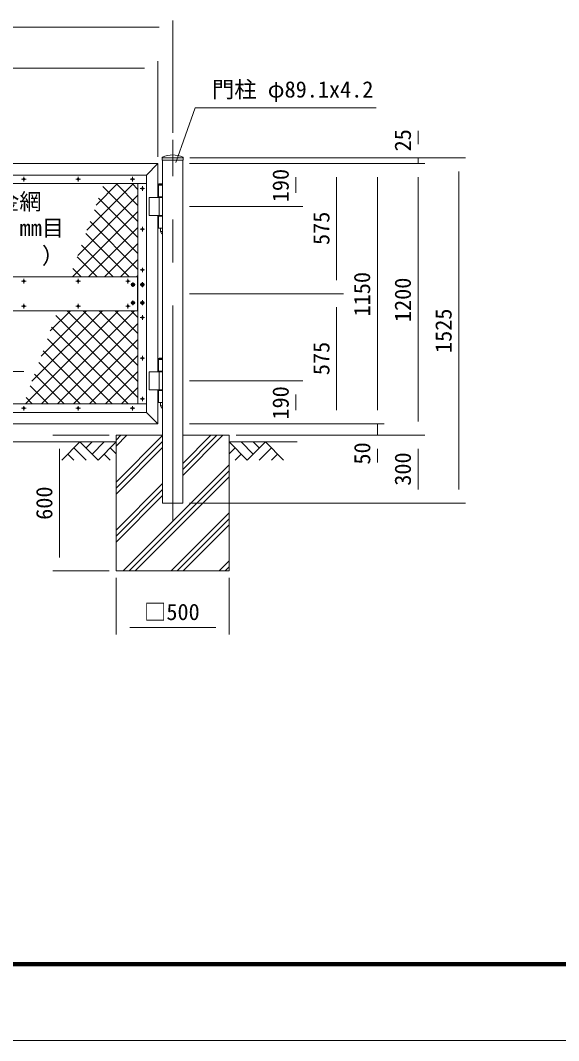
# Model space of a CAD drawing. Units: millimetres, scale not verified. Extents: x -6300 to 6300, y -4455 to 4455.
# Drawn here: x -494 to 1884, y -4455 to 52 of the extents above; entities that cross this region are included whole.
import ezdxf
from ezdxf.enums import TextEntityAlignment as Align

# ---------------------------------------------------------------- set-up
doc = ezdxf.new("R2010")
doc.units = ezdxf.units.MM
doc.header["$LTSCALE"] = 30
doc.linetypes.add('USER1', pattern=[50.8, 31.75, -6.35, 6.35, -6.35])
for name, color, linetype, lineweight in [('0-0_D-STR1', 1, 'Continuous', 18), ('0-1_D-BMK', 2, 'USER1', 13), ('0-2_D-DCR-HCH', 7, 'Continuous', 9), ('0-3_D-STR4', 7, 'Continuous', 9), ('0-4_D-STR3', 3, 'Continuous', 13), ('0-5_D-BGD', 7, 'Continuous', 9), ('0-6_D-STR-DIM', 7, 'Continuous', 9), ('0-8_D-STR-TXT', 7, 'Continuous', 9), ('0-A_D-STR2', 7, 'Continuous', 9), ('0-C_D-TTL', 7, 'Continuous', 9)]:
    doc.layers.add(name, color=color, linetype=linetype, lineweight=lineweight)
doc.styles.add('ＭＳ ゴシック', font='')
doc.styles.get('ＭＳ ゴシック').set_extended_font_data('MS Gothic')

msp = doc.modelspace()

# ---------------------------------------------------------------- linework, layer by layer
at = {"layer": '0-0_D-STR1'}
for p, q in [((62.82, -631.32), (113.62, -580.52)), ((225.12, -555.52), (132.12, -555.52)), ((132.12, -555.52), (132.12, -565.52)), ((225.12, -565.52), (132.12, -565.52)), ((134.07, -565.52), (134.07, -2080.52)), ((223.17, -565.52), (223.17, -2080.52)), ((225.12, -555.52), (225.12, -565.52)), ((113.62, -1500.52), (113.62, -810.52)), ((62.82, -1679.72), (113.62, -1730.52)), ((223.17, -2080.52), (134.07, -2080.52))]:
    msp.add_line(p, q, dxfattribs=at)
for points in [[(113.62, -730.52), (113.62, -580.52), (-1311.38, -580.52), (-1311.38, -1138.52)], [(-1260.58, -1679.72), (62.82, -1679.72), (62.82, -631.32), (-1260.58, -631.32), (-1260.58, -1138.52)], [(-1311.38, -1730.52), (113.62, -1730.52), (113.62, -1580.52)]]:
    msp.add_lwpolyline(points, dxfattribs=at)
for centre, radius, start, end in [((135.32, -555.52), 3.2, 120.05225, 180), ((178.62, -646.18), 103.66, 64.33066, 115.66934), ((221.92, -555.52), 3.2, 0, 59.94775)]:
    msp.add_arc(centre, radius, start, end, dxfattribs=at)
at = {"layer": '0-1_D-BMK'}
for p, q in [((178.62, -2160.52), (178.62, -475.52)), ((-488.86, -649.32), (-468.91, -649.32)), ((-478.88, -659.29), (-478.88, -639.34)), ((-248.86, -649.32), (-228.91, -649.32)), ((-238.88, -659.29), (-238.88, -639.34)), ((11.09, -649.32), (-8.86, -649.32)), ((1.12, -659.29), (1.12, -639.34)), ((34.84, -690.52), (54.79, -690.52)), ((44.82, -700.49), (44.82, -680.54)), ((34.84, -870.52), (54.79, -870.52)), ((44.82, -880.49), (44.82, -860.54)), ((34.84, -1050.52), (54.79, -1050.52)), ((44.82, -1060.49), (44.82, -1040.54)), ((-488.86, -1100.52), (-468.91, -1100.52)), ((-478.88, -1110.49), (-478.88, -1090.54)), ((-248.86, -1100.52), (-228.91, -1100.52)), ((-238.88, -1110.49), (-238.88, -1090.54)), ((-28.86, -1100.52), (-8.91, -1100.52)), ((-18.88, -1110.49), (-18.88, -1090.54)), ((-6.88, -1115.52), (13.12, -1115.52)), ((3.12, -1105.52), (3.12, -1125.52)), ((34.82, -1115.52), (54.82, -1115.52)), ((44.82, -1104.38), (44.82, -1126.66)), ((-488.86, -1210.52), (-468.91, -1210.52)), ((-478.88, -1200.54), (-478.88, -1220.49)), ((-248.86, -1210.52), (-228.91, -1210.52)), ((-238.88, -1200.54), (-238.88, -1220.49)), ((-28.86, -1210.52), (-8.91, -1210.52)), ((-18.88, -1200.54), (-18.88, -1220.49)), ((-6.88, -1195.52), (13.12, -1195.52)), ((3.12, -1185.52), (3.12, -1205.52)), ((34.82, -1195.52), (54.82, -1195.52)), ((44.82, -1184.38), (44.82, -1206.66)), ((34.84, -1260.52), (54.79, -1260.52)), ((44.82, -1250.54), (44.82, -1270.49)), ((34.84, -1440.52), (54.79, -1440.52)), ((44.82, -1430.54), (44.82, -1450.49)), ((34.84, -1620.52), (54.79, -1620.52)), ((44.82, -1610.54), (44.82, -1630.49)), ((-488.86, -1661.72), (-468.91, -1661.72)), ((-478.88, -1651.74), (-478.88, -1671.69)), ((-248.86, -1661.72), (-228.91, -1661.72)), ((-238.88, -1651.74), (-238.88, -1671.69)), ((11.09, -1661.72), (-8.86, -1661.72)), ((1.12, -1651.74), (1.12, -1671.69))]:
    msp.add_line(p, q, dxfattribs=at)
at = {"layer": '0-2_D-DCR-HCH'}
for p, q in [((-71.38, -1828.53), (-23.37, -1780.52)), ((-71.38, -1802.01), (-49.89, -1780.52)), ((-71.38, -1987.63), (134.07, -1782.18)), ((223.17, -1958.24), (400.89, -1780.52)), ((223.17, -1931.73), (374.38, -1780.52)), ((223.17, -1905.21), (347.86, -1780.52)), ((-231.02, -1810.52), (-310.83, -1890.34)), ((-257.62, -1837.13), (-204.17, -1890.34)), ((-231.02, -1810.52), (-151.2, -1890.34)), ((-204.41, -1837.13), (-177.8, -1810.52)), ((-177.8, -1863.73), (-124.59, -1810.52)), ((-151.2, -1890.34), (-71.38, -1810.52)), ((-97.99, -1837.13), (-71.38, -1863.61)), ((-71.38, -2014.15), (134.07, -1808.7)), ((-71.38, -2040.66), (134.07, -1835.21)), ((508.44, -1890.34), (428.62, -1810.52)), ((455.23, -1837.13), (428.62, -1863.61)), ((535.04, -1863.73), (481.83, -1810.52)), ((588.26, -1810.52), (508.44, -1890.34)), ((561.79, -1837.26), (535.04, -1810.52)), ((614.86, -1837.13), (561.41, -1890.34)), ((588.26, -1810.52), (668.07, -1890.34)), ((-284.23, -1863.73), (-257.5, -1890.34)), ((-124.59, -1863.73), (-97.86, -1890.34)), ((481.83, -1863.73), (455.1, -1890.34)), ((641.47, -1863.73), (614.74, -1890.34)), ((-40.01, -2380.52), (428.62, -1911.89)), ((-13.49, -2380.52), (428.62, -1938.41)), ((13.03, -2380.52), (428.62, -1964.93)), ((-71.38, -2199.76), (134.07, -1994.31)), ((-71.38, -2226.28), (134.07, -2020.83)), ((-71.38, -2252.79), (134.07, -2047.34)), ((172.12, -2380.52), (428.62, -2124.02)), ((198.64, -2380.52), (428.62, -2150.54)), ((225.16, -2380.52), (428.62, -2177.06)), ((384.26, -2380.52), (428.62, -2336.16)), ((410.77, -2380.52), (428.62, -2362.67))]:
    msp.add_line(p, q, dxfattribs=at)
at = {"layer": '0-3_D-STR4'}
for p, q in [((-71.38, -2380.52), (-71.38, -1780.52)), ((-71.38, -1780.52), (134.07, -1780.52)), ((223.17, -1780.52), (428.62, -1780.52)), ((428.62, -2380.52), (428.62, -1780.52)), ((428.62, -2380.52), (-71.38, -2380.52))]:
    msp.add_line(p, q, dxfattribs=at)
at = {"layer": '0-4_D-STR3'}
for p, q in [((-1260.58, -669.32), (62.82, -669.32)), ((24.82, -1641.72), (24.82, -669.32)), ((116.59, -675.52), (134.07, -675.52)), ((116.59, -675.52), (116.59, -727.52)), ((118.61, -670.52), (116.61, -672.52)), ((116.61, -672.52), (134.07, -672.52)), ((116.61, -675.52), (116.61, -672.52)), ((118.61, -670.52), (134.07, -670.52)), ((74.09, -730.52), (134.07, -730.52)), ((74.09, -730.52), (74.09, -810.52)), ((116.59, -727.52), (134.07, -727.52)), ((118.22, -730.52), (118.22, -810.52)), ((124.09, -727.52), (124.09, -730.52)), ((74.09, -810.52), (134.07, -810.52)), ((124.09, -810.52), (124.09, -813.52)), ((116.59, -813.52), (134.07, -813.52)), ((116.59, -813.52), (116.59, -865.52)), ((116.59, -865.52), (134.07, -865.52)), ((124.09, -865.52), (124.09, -880.52)), ((130.09, -890.52), (124.09, -880.52)), ((124.09, -880.52), (134.07, -880.52)), ((130.09, -890.52), (134.07, -890.52)), ((24.82, -1080.52), (-1222.58, -1080.52)), ((23.12, -1080.52), (23.12, -1230.52)), ((24.82, -1230.52), (-1222.58, -1230.52)), ((118.61, -1440.52), (116.61, -1442.52)), ((118.61, -1440.52), (134.07, -1440.52)), ((116.59, -1445.52), (134.07, -1445.52)), ((116.59, -1445.52), (116.59, -1497.52)), ((116.61, -1442.52), (134.07, -1442.52)), ((116.61, -1445.52), (116.61, -1442.52)), ((74.09, -1500.52), (134.07, -1500.52)), ((74.09, -1500.52), (74.09, -1580.52)), ((116.59, -1497.52), (134.07, -1497.52)), ((118.22, -1500.52), (118.22, -1580.52)), ((124.09, -1497.52), (124.09, -1500.52)), ((74.09, -1580.52), (134.07, -1580.52)), ((116.59, -1583.52), (134.07, -1583.52)), ((116.59, -1583.52), (116.59, -1635.52)), ((124.09, -1580.52), (124.09, -1583.52)), ((62.82, -1641.72), (-1260.58, -1641.72)), ((116.59, -1635.52), (134.07, -1635.52)), ((124.09, -1635.52), (124.09, -1650.52)), ((130.09, -1660.52), (124.09, -1650.52)), ((124.09, -1650.52), (134.07, -1650.52)), ((130.09, -1660.52), (134.07, -1660.52))]:
    msp.add_line(p, q, dxfattribs=at)
for points in [[(-3.38, -1111.77), (3.12, -1108.01), (9.62, -1111.77), (9.62, -1119.27), (3.12, -1123.02), (-3.38, -1119.27)], [(38.32, -1111.77), (44.82, -1108.01), (51.32, -1111.77), (51.32, -1119.27), (44.82, -1123.02), (38.32, -1119.27)], [(-3.38, -1191.77), (3.12, -1188.01), (9.62, -1191.77), (9.62, -1199.27), (3.12, -1203.02), (-3.38, -1199.27)], [(38.32, -1191.77), (44.82, -1188.01), (51.32, -1191.77), (51.32, -1199.27), (44.82, -1203.02), (38.32, -1199.27)]]:
    msp.add_lwpolyline(points, close=True, dxfattribs=at)
for centre, radius in [((-478.88, -649.32), 4), ((-238.88, -649.32), 4), ((1.12, -649.32), 4), ((44.82, -690.52), 4), ((44.82, -870.52), 4), ((44.82, -1050.52), 4), ((-478.88, -1100.52), 4), ((-238.88, -1100.52), 4), ((-18.88, -1100.52), 4), ((3.12, -1115.52), 6.25), ((44.82, -1115.52), 6.25), ((-478.88, -1210.52), 4), ((-238.88, -1210.52), 4), ((-18.88, -1210.52), 4), ((3.12, -1195.52), 6.25), ((44.82, -1195.52), 6.25), ((44.82, -1260.52), 4), ((44.82, -1440.52), 4), ((44.82, -1620.52), 4), ((-478.88, -1661.72), 4), ((-238.88, -1661.72), 4), ((1.12, -1661.72), 4)]:
    msp.add_circle(centre, radius, dxfattribs=at)
at = {"layer": '0-5_D-BGD'}
for p, q in [((-2571.38, -1810.52), (-71.38, -1810.52)), ((428.62, -1810.52), (728.62, -1810.52))]:
    msp.add_line(p, q, dxfattribs=at)
at = {"layer": '0-6_D-STR-DIM'}
for p, q in [((178.62, -445.52), (178.62, 51.48)), ((-2761.38, 21.48), (118.62, 21.48)), ((113.62, -550.52), (113.62, -128.52)), ((-1251.38, -158.52), (53.62, -158.52)), ((1263.17, -495.52), (1263.17, -435.52)), ((253.17, -580.52), (933.17, -580.52)), ((253.17, -580.52), (1113.17, -580.52)), ((253.17, -580.52), (1293.17, -580.52)), ((253.17, -580.52), (753.17, -580.52)), ((253.17, -580.52), (1293.17, -580.52)), ((255.12, -555.52), (1473.17, -555.52)), ((255.12, -555.52), (1293.17, -555.52)), ((1263.17, -580.52), (1263.17, -555.52)), ((1443.17, -615.52), (1443.17, -2020.52)), ((723.17, -640.52), (723.17, -710.52)), ((903.17, -640.52), (903.17, -1095.52)), ((1083.17, -640.52), (1083.17, -1670.52)), ((1263.17, -640.52), (1263.17, -1720.52)), ((1263.17, -640.52), (1263.17, -700.52)), ((253.17, -770.52), (753.17, -770.52)), ((253.17, -1155.52), (933.17, -1155.52)), ((253.17, -1155.52), (933.17, -1155.52)), ((903.17, -1215.52), (903.17, -1670.52)), ((253.17, -1540.52), (753.17, -1540.52)), ((723.17, -1670.52), (723.17, -1600.52)), ((1083.17, -1670.52), (1083.17, -1610.52)), ((253.17, -1730.52), (933.17, -1730.52)), ((253.17, -1730.52), (1113.17, -1730.52)), ((253.17, -1730.52), (1113.17, -1730.52)), ((253.17, -1730.52), (753.17, -1730.52)), ((1083.17, -1730.52), (1083.17, -1780.52)), ((-101.38, -1780.52), (-351.38, -1780.52)), ((458.62, -1780.52), (1293.17, -1780.52)), ((458.62, -1780.52), (1113.17, -1780.52)), ((458.62, -1780.52), (1293.17, -1780.52)), ((-321.38, -2320.52), (-321.38, -1840.52)), ((1083.17, -1840.52), (1083.17, -1900.52)), ((1263.17, -1840.52), (1263.17, -2020.52)), ((253.17, -2080.52), (1473.17, -2080.52)), ((253.17, -2080.52), (1293.17, -2080.52)), ((-101.38, -2380.52), (-351.38, -2380.52)), ((-71.38, -2410.52), (-71.38, -2660.52)), ((428.62, -2410.52), (428.62, -2660.52)), ((-11.38, -2630.52), (368.62, -2630.52))]:
    msp.add_line(p, q, dxfattribs=at)
at = {"layer": '0-8_D-STR-TXT'}
for points in [[(1078.26, -334.55), (278.14, -334.55), (192.96, -576.43)], [(-479.21, -1499.93), (-1025.02, -1499.93), (-1138.02, -1163.84)]]:
    msp.add_lwpolyline(points, dxfattribs=at)
at = {"layer": '0-A_D-STR2'}
for p, q in [((-200.38, -875.47), (5.77, -669.32)), ((-159.92, -764.29), (-64.94, -669.32)), ((24.82, -765.52), (-71.38, -669.32)), ((24.82, -694.81), (-0.67, -669.32)), ((-240.85, -986.64), (24.82, -720.98)), ((24.82, -836.23), (-129.82, -681.59)), ((24.82, -906.94), (-148.69, -733.44)), ((-264.01, -1080.52), (24.82, -791.69)), ((24.82, -977.65), (-167.56, -785.28)), ((24.82, -1048.36), (-186.42, -837.12)), ((-13.74, -1080.52), (-205.29, -888.96)), ((-193.3, -1080.52), (24.82, -862.4)), ((-84.45, -1080.52), (-224.16, -940.8)), ((-122.59, -1080.52), (24.82, -933.11)), ((-155.16, -1080.52), (-243.03, -992.65)), ((-51.88, -1080.52), (24.82, -1003.82)), ((-225.87, -1080.52), (-261.9, -1044.49)), ((18.83, -1080.52), (24.82, -1074.53)), ((-471.66, -1641.72), (-60.46, -1230.52)), ((-443.17, -1542.52), (-131.17, -1230.52)), ((-402.7, -1431.34), (-201.88, -1230.52)), ((-400.95, -1641.72), (10.25, -1230.52)), ((-362.24, -1320.17), (-272.59, -1230.52)), ((24.82, -1614.05), (-337.38, -1251.85)), ((24.82, -1543.34), (-288, -1230.52)), ((24.82, -1472.63), (-217.29, -1230.52)), ((24.82, -1401.92), (-146.58, -1230.52)), ((24.82, -1331.21), (-75.87, -1230.52)), ((24.82, -1260.5), (-5.16, -1230.52)), ((-18.22, -1641.72), (-356.24, -1303.7)), ((-330.24, -1641.72), (24.82, -1286.66)), ((-88.93, -1641.72), (-375.11, -1355.54)), ((-259.53, -1641.72), (24.82, -1357.37)), ((-159.64, -1641.72), (-393.98, -1407.38)), ((-188.82, -1641.72), (24.82, -1428.08)), ((-230.35, -1641.72), (-412.85, -1459.22)), ((-301.06, -1641.72), (-431.72, -1511.06)), ((-118.11, -1641.72), (24.82, -1498.79)), ((-371.78, -1641.72), (-450.59, -1562.91)), ((-47.39, -1641.72), (24.82, -1569.51)), ((-442.49, -1641.72), (-469.46, -1614.75)), ((23.32, -1641.72), (24.82, -1640.22))]:
    msp.add_line(p, q, dxfattribs=at)
at = {"layer": '0-C_D-TTL', "color": 2, "lineweight": 18}
msp.add_lwpolyline([(-6300, 4455), (6300, 4455), (6300, -4455), (-6300, -4455)], close=True, dxfattribs=at)
at = {"layer": '0-C_D-TTL'}
for points in [[(-5895, 4125), (5895, 4125), (5895, -4125), (-5895, -4125)], [(-5891.25, 4121.25), (5891.25, 4121.25), (5891.25, -4121.25), (-5891.25, -4121.25)], [(-5887.5, 4117.5), (5887.5, 4117.5), (5887.5, -4117.5), (-5887.5, -4117.5)], [(-5883.75, 4113.75), (5883.75, 4113.75), (5883.75, -4113.75), (-5883.75, -4113.75)], [(-5880, 4110), (5880, 4110), (5880, -4110), (-5880, -4110)]]:
    msp.add_lwpolyline(points, close=True, dxfattribs=at)

# ---------------------------------------------------------------- texts
at = {"layer": '0-6_D-STR-DIM', "style": 'ＭＳ ゴシック'}
for s, p in [('25', (1253.05, -526.93)), ('190', (713.05, -751.49)), ('575', (893.05, -940.36)), ('1150', (1073.05, -1255.87)), ('1200', (1253.05, -1280.87)), ('1525', (1433.05, -1417.39)), ('575', (893.05, -1515.36)), ('190', (713.05, -1711.49)), ('50', (1073.66, -1910.35)), ('300', (1253.05, -2003.83)), ('600', (-331.5, -2154.39))]:
    msp.add_text(s, height=72.14, rotation=90, dxfattribs=at).set_placement(p, align=Align.BOTTOM_LEFT)
msp.add_text('□500', height=72.14, dxfattribs=at).set_placement((52.39, -2618.89), align=Align.BOTTOM_LEFT)
at = {"layer": '0-8_D-STR-TXT', "style": 'ＭＳ ゴシック'}
for s, p in [('門柱 φ89.1x4.2', (352.62, -310.73)), ('菱形金網', (-794.05, -806.01)), ('φ   x   mm目', (-915.88, -922.4)), ('（\u3000\u3000\u3000\u3000）', (-891.52, -1044.87))]:
    msp.add_text(s, height=72.14, dxfattribs=at).set_placement(p, align=Align.BOTTOM_LEFT)

doc.saveas('drawing.dxf')
